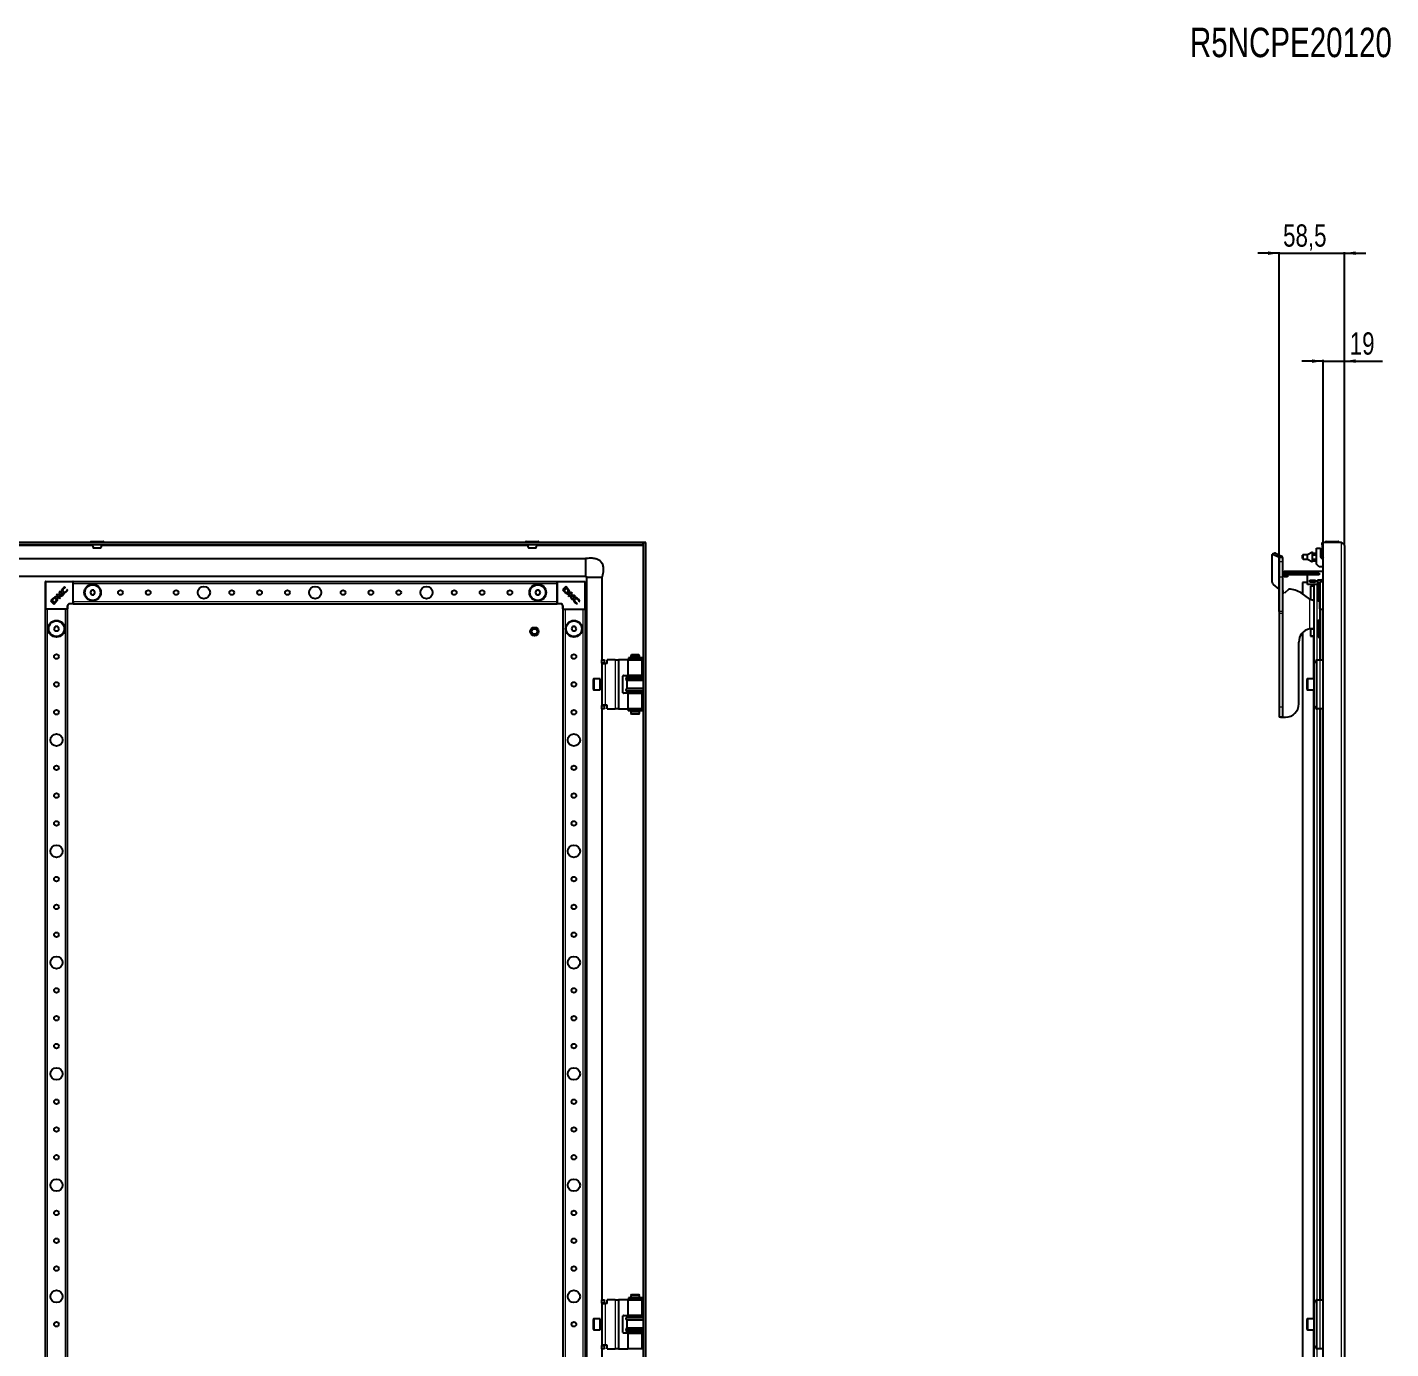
# Model space of a CAD drawing. Header units: millimetres. Extents: x -1264 to 3208, y -1920 to 1219.
# Drawn here: x -281 to 944, y 32 to 1219 of the extents above; entities that cross this region are included whole.
import ezdxf

# ---------------------------------------------------------------- set-up
doc = ezdxf.new("R2010")
doc.units = ezdxf.units.MM
doc.layers.add('FORMAT', color=7, linetype='Continuous')
doc.styles.add('SLDTEXTSTYLE0', font='TXT', dxfattribs={"width": 0.75})
doc.dimstyles.new('SLDDIMSTYLE1', dxfattribs={"dimtxt": 20, "dimasz": 10, "dimexe": 0, "dimexo": 0.0625, "dimgap": 5, "dimtad": 2, "dimdec": 1, "dimrnd": 1e-09, "dimzin": 12, "dimdsep": 46, "dimtxsty": 'SLDTEXTSTYLE0', "dimsah": 1, "dimcen": 0.09, "dimadec": 0, "dimazin": 3, "dimtfac": 1, "dimtmove": 0, "dimatfit": 0, "dimfxl": 0, "dimfrac": 2, "dimtolj": 1, "dimtzin": 12, "dimarcsym": 0})

# ---------------------------------------------------------------- blocks, each defined once
blk = doc.blocks.new('_D_4')
at = {"layer": 'FORMAT'}
for p, q in [((843.9, 694.3), (843.9, 1017.3)), ((902.4, 753.7), (902.4, 1017.3)), ((843.9, 1016.3), (824.7, 1016.3)), ((843.9, 1016.3), (902.4, 1016.3)), ((902.4, 1016.3), (921.6, 1016.3))]:
    blk.add_line(p, q, dxfattribs=at)
for points in [[(843.9, 1016.3), (833.9, 1017.8), (833.9, 1014.7)], [(902.4, 1016.3), (912.4, 1014.7), (912.4, 1017.8)]]:
    blk.add_solid(points, dxfattribs=at)
at = {"layer": 'FORMAT', "insert": (847.3, 1042.1), "char_height": 20, "attachment_point": 1, "style": 'SLDTEXTSTYLE0'}
blk.add_mtext('58,5', dxfattribs=at)
blk = doc.blocks.new('_D_5')
at = {"layer": 'FORMAT'}
for p, q in [((883.4, 919.3), (864.2, 919.3)), ((883.4, 756.3), (883.4, 920.3)), ((883.4, 919.3), (902.4, 919.3)), ((902.4, 753.7), (902.4, 920.3)), ((902.4, 919.3), (936.7, 919.3))]:
    blk.add_line(p, q, dxfattribs=at)
for points in [[(883.4, 919.3), (873.4, 920.8), (873.4, 917.7)], [(902.4, 919.3), (912.4, 917.7), (912.4, 920.8)]]:
    blk.add_solid(points, dxfattribs=at)
at = {"layer": 'FORMAT', "insert": (907.2, 945.1), "char_height": 20, "attachment_point": 1, "style": 'SLDTEXTSTYLE0'}
blk.add_mtext('19', dxfattribs=at)

msp = doc.modelspace()

# ---------------------------------------------------------------- linework, layer by layer
at = {"color": 7, "linetype": 'Continuous', "lineweight": 25}
for p, q in [((272.26, 756.28), (-318.14, 756.28)), ((272.26, 754.28), (-318.14, 754.28)), ((-224.19, 757.03), (-224.19, 756.28)), ((-223.94, 757.28), (-212.94, 757.28)), ((-212.69, 756.28), (-212.69, 757.03)), ((166.81, 757.03), (166.81, 756.28)), ((167.06, 757.28), (175.57, 757.28)), ((175.57, 757.28), (178.06, 757.28)), ((178.31, 756.28), (178.31, 757.03)), ((272.16, 754.28), (271.96, 753.68)), ((272.26, 754.28), (272.26, 756.28)), ((274.56, 756.28), (272.56, 756.28)), ((272.56, -1198.72), (272.56, 756.28)), ((274.56, -1198.72), (274.56, 756.28)), ((869.3, 745.33), (873.8, 747.82)), ((873.8, 745.26), (873.8, 747.82)), ((877.3, 736.78), (877.3, 751.28)), ((877.3, 751.28), (880.8, 751.28)), ((880.8, 751.28), (880.8, 743.56)), ((882.4, 754.28), (882.4, 756.28)), ((883.4, 756.28), (882.4, 756.28)), ((883.4, 754.28), (882.4, 754.28)), ((882.4, 754.28), (882.4, 743.64)), ((883.4, -1198.72), (883.4, 756.28)), ((899.8, 756.28), (883.4, 756.28)), ((885.65, 757.03), (885.65, 756.28)), ((885.9, 757.28), (886.8, 757.28)), ((886.8, 757.28), (896.9, 757.28)), ((897.15, 756.28), (897.15, 757.03)), ((902.4, 753.68), (902.4, -1196.12)), ((-312.44, 741.78), (220.56, 741.78)), ((837.53, 720.72), (837.53, 745.2)), ((839.92, 746.8), (837.79, 745.74)), ((838.24, 745.71), (843.74, 742.96)), ((840.36, 746.77), (845.86, 744.03)), ((843.92, 742.75), (843.92, 738.74)), ((843.92, 738.74), (843.92, 725.23)), ((846.92, 742.75), (846.92, 738.74)), ((846.92, 738.74), (846.92, 725.23)), ((864.8, 741.82), (864.8, 744.83)), ((865.3, 745.33), (869.3, 745.33)), ((865.3, 741.32), (869.3, 741.32)), ((869.3, 741.32), (869.3, 745.33)), ((869.3, 741.32), (873.8, 738.82)), ((873.8, 746.82), (877.3, 746.82)), ((873.8, 745.32), (877.3, 745.32)), ((873.8, 741.38), (873.8, 745.26)), ((873.8, 738.82), (873.8, 741.38)), ((873.8, 741.32), (877.3, 741.32)), ((873.8, 739.82), (877.3, 739.82)), ((879.8, 734.28), (877.3, 736.78)), ((881.89, 742.11), (883.4, 741.68)), ((882.4, 743.64), (883.4, 742.31)), ((220.56, 725.78), (-309.69, 725.78)), ((221.56, -1167.22), (221.56, 724.78)), ((235.56, 650.78), (235.56, 724.78)), ((843.92, 725.23), (843.92, 694.34)), ((846.92, 725.23), (846.92, 694.34)), ((848.3, 728.78), (848.3, 730.48)), ((848.3, 730.48), (883.4, 730.48)), ((848.3, 727.28), (848.3, 728.78)), ((848.3, 728.78), (850.3, 728.78)), ((848.3, 725.48), (848.3, 727.28)), ((850.3, 727.28), (848.3, 727.28)), ((851.3, 725.48), (848.3, 725.48)), ((850.3, 728.78), (850.3, 727.28)), ((877.8, 728.78), (850.3, 728.78)), ((877.8, 727.28), (850.3, 727.28)), ((851.3, 727.28), (851.3, 725.48)), ((869.3, 718.48), (869.3, 727.28)), ((877.8, 727.28), (877.8, 728.78)), ((877.8, 728.78), (879.8, 728.78)), ((879.8, 727.28), (877.8, 727.28)), ((883.4, 734.28), (879.8, 734.28)), ((879.8, 728.78), (879.8, 727.28)), ((883.4, 723.13), (881.15, 722.48)), ((-264.94, 696.58), (-264.94, 720.98)), ((-264.64, 721.28), (-240.24, 721.28)), ((-252.36, 711.82), (-252.85, 708.55)), ((-251.57, 712.61), (-252.36, 711.82)), ((-252.04, 709.52), (-251.57, 712.61)), ((-247, 715.74), (-247.34, 716.43)), ((-247.14, 715.6), (-247, 715.74)), ((-245.19, 714.17), (-245.3, 714.06)), ((-244.94, 713.66), (-245.19, 714.17)), ((-239.94, 721.28), (195.06, 721.28)), ((-239.94, 720.98), (-239.94, 721.28)), ((-239.94, 720.98), (-239.94, 720.34)), ((-239.94, 719.28), (-239.94, 720.34)), ((-239.94, 703.28), (-239.94, 719.28)), ((-223.59, 713.28), (-224.75, 711.28)), ((-224.75, 711.28), (-223.59, 709.28)), ((-221.28, 713.28), (-223.59, 713.28)), ((-220.13, 711.28), (-221.28, 713.28)), ((-221.28, 709.28), (-220.13, 711.28)), ((176.41, 713.28), (175.25, 711.28)), ((175.25, 711.28), (176.41, 709.28)), ((178.72, 713.28), (176.41, 713.28)), ((179.87, 711.28), (178.72, 713.28)), ((178.72, 709.28), (179.87, 711.28)), ((195.06, 720.98), (195.06, 721.28)), ((195.06, 720.34), (195.06, 720.98)), ((195.06, 719.28), (195.06, 720.34)), ((195.06, 703.28), (195.06, 719.28)), ((195.36, 721.28), (219.76, 721.28)), ((202.67, 716.64), (199.71, 713.68)), ((199.71, 713.68), (201.6, 711.79)), ((203.37, 715.11), (201.19, 712.93)), ((201.19, 712.93), (201.87, 712.27)), ((201.6, 711.79), (201.62, 711.77)), ((204.66, 714.64), (202.67, 716.64)), ((204.11, 714.39), (203.37, 715.11)), ((207.67, 711.63), (204.71, 708.67)), ((208.72, 710.59), (207.67, 711.63)), ((220.06, 720.98), (220.06, 696.58)), ((843.74, 714.44), (838.62, 718.49)), ((848.51, 710.64), (847.22, 712.04)), ((852.45, 714.28), (848.51, 710.64)), ((871.3, 705.48), (863.55, 710.92)), ((864.9, 720.28), (864.9, 709.97)), ((869.3, 720.28), (864.9, 720.28)), ((878.3, 718.48), (869.3, 718.48)), ((871.3, 720.48), (871.3, 722.48)), ((871.3, 722.48), (876.3, 722.48)), ((876.3, 720.48), (871.3, 720.48)), ((874.9, 717.13), (871.9, 717.13)), ((871.9, 717.13), (871.9, 716.6)), ((871.9, 716.6), (871.9, 705.31)), ((874.9, 718.48), (874.9, -1133.48)), ((876.3, 722.48), (876.3, 720.48)), ((881.15, 722.48), (878.3, 722.48)), ((878.3, 722.48), (878.3, 718.48)), ((878.9, 718.78), (878.4, 718.28)), ((878.4, 704.28), (878.4, 718.28)), ((880.4, 718.78), (878.9, 718.78)), ((878.9, 718.78), (878.9, 703.78)), ((880.2, 716.64), (880.4, 716.64)), ((880.2, 714.64), (880.2, 716.64)), ((880.2, 714.64), (880.4, 714.64)), ((880.2, 712.68), (880.2, 714.64)), ((880.2, 712.68), (880.4, 712.68)), ((880.2, 711.63), (880.4, 711.63)), ((880.2, 710.59), (880.2, 711.63)), ((880.4, 696.58), (880.4, 720.98)), ((880.7, 721.28), (883.4, 721.28)), ((-258.3, 705.88), (-260.29, 703.89)), ((-260.29, 703.89), (-257.33, 700.93)), ((-258.05, 705.33), (-258.77, 704.59)), ((-258.77, 704.59), (-256.59, 702.41)), ((-257.33, 700.93), (-255.44, 702.82)), ((-256.59, 702.41), (-255.93, 703.09)), ((-255.44, 702.82), (-255.42, 702.84)), ((-254.24, 709.94), (-255.29, 708.89)), ((-255.29, 708.89), (-252.33, 705.93)), ((-252.85, 708.55), (-254.24, 709.94)), ((-252.51, 708.23), (-249.85, 708.41)), ((-251.27, 706.99), (-252.51, 708.23)), ((-252.33, 705.93), (-251.27, 706.99)), ((-248.57, 709.7), (-252.04, 709.52)), ((-249.85, 708.41), (-248.57, 709.7)), ((-244.94, 699.28), (-244.94, 696.58)), ((-240.24, 701.28), (-242.94, 701.28)), ((-239.94, 702.23), (-239.94, 703.28)), ((-239.94, 702.23), (-239.94, 701.58)), ((-239.94, 701.28), (-239.94, 701.58)), ((-239.94, 701.28), (195.06, 701.28)), ((-223.59, 709.28), (-221.28, 709.28)), ((176.41, 709.28), (178.72, 709.28)), ((195.06, 702.23), (195.06, 703.28)), ((195.06, 701.58), (195.06, 702.23)), ((195.06, 701.28), (195.06, 701.58)), ((198.06, 701.28), (195.36, 701.28)), ((200.06, 696.58), (200.06, 699.28)), ((204.71, 708.67), (205.77, 707.61)), ((205.77, 707.61), (207.01, 708.86)), ((207.01, 708.86), (207.19, 706.2)), ((207.19, 706.2), (208.47, 704.91)), ((207.33, 709.2), (208.72, 710.59)), ((210.59, 708.71), (207.33, 709.2)), ((208.29, 708.38), (211.39, 707.91)), ((208.47, 704.91), (208.29, 708.38)), ((211.39, 707.91), (210.59, 708.71)), ((212.43, 701.29), (212.94, 701.53)), ((212.94, 701.53), (212.84, 701.64)), ((214.38, 703.48), (214.52, 703.35)), ((214.52, 703.35), (215.2, 703.68)), ((874.6, 704.28), (874.9, 704.28)), ((878.4, 704.28), (878.9, 703.78)), ((878.9, 703.78), (880.2, 703.78)), ((880.18, 710.22), (880.2, 710.22)), ((880.4, 707), (880.18, 707)), ((880.2, 710.59), (880.4, 710.59)), ((880.2, 709.2), (880.2, 710.59)), ((880.2, 709.2), (880.4, 709.2)), ((880.2, 708.71), (880.2, 709.2)), ((880.2, 708.71), (880.4, 708.71)), ((880.2, 707.91), (880.2, 708.71)), ((880.2, 707.91), (880.4, 707.91)), ((880.2, 707.13), (880.2, 707.91)), ((880.2, 703.68), (880.4, 703.68)), ((880.2, 703.35), (880.2, 703.68)), ((880.2, 703.35), (880.4, 703.35)), ((880.2, 702.67), (880.2, 703.35)), ((880.2, 702.67), (880.4, 702.67)), ((880.2, 701.64), (880.4, 701.64)), ((880.2, 701.53), (880.2, 701.64)), ((880.2, 701.53), (880.4, 701.53)), ((880.2, 701.29), (880.2, 701.53)), ((880.2, 700.93), (880.2, 701.29)), ((880.2, 701.29), (880.4, 701.29)), ((880.2, 700.93), (880.4, 700.93)), ((-264.94, -1138.72), (-264.94, 696.28)), ((-264.64, 696.28), (-264.94, 696.28)), ((-263.99, 696.28), (-264.64, 696.28)), ((-262.94, 696.28), (-263.99, 696.28)), ((-246.94, 696.28), (-262.94, 696.28)), ((-245.89, 696.28), (-246.94, 696.28)), ((-245.24, 696.28), (-245.89, 696.28)), ((-244.94, 696.28), (-245.24, 696.28)), ((-244.94, -1138.72), (-244.94, 696.28)), ((200.06, 696.28), (200.06, -1138.72)), ((200.06, 696.28), (200.36, 696.28)), ((201.01, 696.28), (200.36, 696.28)), ((201.01, 696.28), (202.06, 696.28)), ((202.06, 696.28), (218.06, 696.28)), ((218.06, 696.28), (219.11, 696.28)), ((219.76, 696.28), (219.11, 696.28)), ((219.76, 696.28), (220.06, 696.28)), ((220.06, 696.28), (220.06, -1138.72)), ((843.92, 694.34), (843.92, 692.34)), ((843.92, 692.34), (843.92, 608.28)), ((846.92, 694.34), (846.92, 692.34)), ((846.92, 692.34), (846.92, 608.28)), ((878.9, 686.28), (878.4, 685.78)), ((880.4, 686.28), (878.9, 686.28)), ((878.9, 686.28), (878.9, 671.28)), ((880.4, 696.28), (880.4, 650.78)), ((880.4, 696.28), (880.7, 696.28)), ((881.35, 696.28), (880.7, 696.28)), ((881.35, 696.28), (882.4, 696.28)), ((882.4, 696.28), (883.4, 696.28)), ((-256.09, 680.78), (-257.25, 678.78)), ((-257.25, 678.78), (-256.09, 676.78)), ((-253.78, 680.78), (-256.09, 680.78)), ((-256.09, 676.78), (-253.78, 676.78)), ((-252.63, 678.78), (-253.78, 680.78)), ((-253.78, 676.78), (-252.63, 678.78)), ((208.91, 680.78), (207.75, 678.78)), ((207.75, 678.78), (208.91, 676.78)), ((211.22, 680.78), (208.91, 680.78)), ((208.91, 676.78), (211.22, 676.78)), ((212.37, 678.78), (211.22, 680.78)), ((211.22, 676.78), (212.37, 678.78)), ((864.9, 675.4), (864.9, -1117.83)), ((874.9, 678.53), (871.9, 678.53)), ((871.9, 678.53), (871.9, 672.38)), ((878.4, 671.78), (878.4, 685.78)), ((861.51, 611.28), (861.51, 666.78)), ((871.9, 672.38), (871.9, 672.24)), ((871.9, 672.24), (874.9, 672.24)), ((878.4, 671.78), (878.9, 671.28)), ((878.9, 671.28), (880.4, 671.28)), ((235.01, 650.28), (235.01, 650.78)), ((235.01, 650.78), (237.51, 650.78)), ((235.01, 648.28), (235.01, 650.28)), ((237.51, 650.78), (237.51, 650.28)), ((237.51, 648.28), (237.51, 650.28)), ((247.01, 650.78), (240.01, 650.78)), ((240.01, 647.48), (240.01, 650.78)), ((247.01, 650.78), (250.01, 650.78)), ((250.01, 650.78), (250.01, 606.78)), ((250.51, 650.78), (250.01, 650.78)), ((258.61, 650.78), (250.51, 650.78)), ((258.61, 650.78), (258.61, 636.78)), ((258.61, 650.78), (271.51, 650.78)), ((259.12, 652.48), (259.12, 651.58)), ((259.14, 652.48), (259.12, 652.48)), ((259.14, 651.58), (259.12, 651.58)), ((259.14, 652.48), (259.14, 651.58)), ((259.22, 652.48), (259.14, 652.48)), ((259.22, 651.58), (259.14, 651.58)), ((272.21, 652.48), (259.22, 652.48)), ((272.21, 651.58), (259.22, 651.58)), ((261.64, 655.53), (261.06, 654.53)), ((261.06, 654.53), (261.06, 652.53)), ((269.06, 654.53), (261.06, 654.53)), ((261.06, 652.53), (269.06, 652.53)), ((261.06, 651.53), (261.06, 650.78)), ((261.06, 651.53), (269.06, 651.53)), ((261.56, 652.53), (261.56, 652.48)), ((261.56, 651.58), (261.56, 651.53)), ((261.64, 655.53), (268.48, 655.53)), ((269.06, 654.53), (268.48, 655.53)), ((268.56, 652.48), (268.56, 652.53)), ((268.56, 651.53), (268.56, 651.58)), ((269.06, 652.53), (269.06, 654.53)), ((269.06, 650.78), (269.06, 651.53)), ((271.51, 636.78), (271.51, 650.78)), ((272.21, 651.58), (272.21, 652.48)), ((876.85, 648.28), (876.85, 650.28)), ((877.35, 650.78), (877.35, 606.78)), ((877.35, 650.78), (880.35, 650.78)), ((880.35, 650.78), (883.4, 650.78)), ((235.01, 647.78), (235.01, 648.28)), ((237.51, 647.78), (235.01, 647.78)), ((235.01, 647.78), (235.01, 647.48)), ((235.01, 647.48), (238.01, 647.48)), ((235.01, 647.48), (235.01, 610.08)), ((237.51, 648.28), (237.51, 647.78)), ((237.51, 647.48), (237.51, 647.78)), ((240.01, 647.48), (238.01, 647.48)), ((227.51, 628.78), (227.51, 633.18)), ((227.51, 624.38), (227.51, 628.78)), ((233.51, 633.78), (228.11, 633.78)), ((233.51, 628.78), (233.51, 633.78)), ((233.51, 623.78), (233.51, 628.78)), ((235.01, 631.78), (233.76, 631.78)), ((233.76, 625.78), (235.01, 625.78)), ((254.01, 621.28), (254.01, 636.28)), ((254.51, 636.78), (258.61, 636.78)), ((257.56, 635.18), (256.86, 634.5)), ((256.86, 633.07), (257.56, 632.38)), ((257.56, 625.18), (256.86, 624.5)), ((257.56, 635.78), (257.56, 635.18)), ((257.56, 635.78), (272.56, 635.78)), ((272.56, 635.18), (257.56, 635.18)), ((257.56, 632.38), (257.56, 625.18)), ((272.56, 632.38), (257.56, 632.38)), ((272.56, 625.18), (257.56, 625.18)), ((271.51, 636.78), (258.61, 636.78)), ((261.06, 636.78), (261.06, 635.78)), ((269.06, 635.78), (269.06, 636.78)), ((868.9, 627.74), (868.9, 633.18)), ((868.9, 624.38), (868.9, 627.74)), ((874.9, 633.78), (869.5, 633.78)), ((228.11, 623.78), (233.51, 623.78)), ((258.61, 620.78), (254.51, 620.78)), ((256.86, 623.07), (257.56, 622.38)), ((257.56, 622.38), (257.56, 621.78)), ((272.56, 622.38), (257.56, 622.38)), ((257.56, 621.78), (272.56, 621.78)), ((258.61, 620.78), (258.61, 606.78)), ((258.61, 620.78), (271.51, 620.78)), ((261.06, 621.78), (261.06, 620.78)), ((269.06, 620.78), (269.06, 621.78)), ((271.51, 606.78), (271.51, 620.78)), ((869.5, 623.78), (874.9, 623.78)), ((238.01, 610.08), (235.01, 610.08)), ((235.01, 610.08), (235.01, 609.78)), ((235.01, 609.78), (237.51, 609.78)), ((235.01, 609.28), (235.01, 609.78)), ((235.01, 607.28), (235.01, 609.28)), ((235.01, 606.78), (235.01, 607.28)), ((237.51, 606.78), (235.01, 606.78)), ((235.56, 75.78), (235.56, 606.78)), ((237.51, 609.78), (237.51, 610.08)), ((237.51, 609.78), (237.51, 609.28)), ((237.51, 607.28), (237.51, 609.28)), ((237.51, 607.28), (237.51, 606.78)), ((240.01, 610.08), (238.01, 610.08)), ((240.01, 606.78), (240.01, 610.08)), ((240.01, 606.78), (247.01, 606.78)), ((250.01, 606.78), (247.01, 606.78)), ((250.01, 606.78), (250.51, 606.78)), ((250.51, 606.78), (258.61, 606.78)), ((271.51, 606.78), (258.61, 606.78)), ((258.69, 605.98), (258.69, 605.08)), ((258.74, 605.98), (258.69, 605.98)), ((258.74, 605.08), (258.69, 605.08)), ((272.21, 605.98), (258.74, 605.98)), ((272.21, 605.08), (258.74, 605.08)), ((261.06, 606.78), (261.06, 606.03)), ((261.06, 606.03), (269.06, 606.03)), ((261.06, 605.03), (261.06, 603.03)), ((261.06, 605.03), (269.06, 605.03)), ((261.06, 603.03), (261.64, 602.03)), ((261.06, 603.03), (265.59, 603.03)), ((261.56, 606.03), (261.56, 605.98)), ((261.56, 605.08), (261.56, 605.03)), ((265.52, 602.03), (261.64, 602.03)), ((268.48, 602.03), (265.52, 602.03)), ((265.59, 603.03), (269.06, 603.03)), ((268.48, 602.03), (269.06, 603.03)), ((268.56, 605.98), (268.56, 606.03)), ((268.56, 605.03), (268.56, 605.08)), ((269.06, 606.03), (269.06, 606.78)), ((269.06, 603.03), (269.06, 605.03)), ((272.21, 605.08), (272.21, 605.98)), ((843.92, 608.28), (843.92, 599.31)), ((846.92, 608.28), (846.92, 599.31)), ((876.85, 607.28), (876.85, 609.28)), ((880.35, 606.78), (877.35, 606.78)), ((883.4, 606.78), (880.35, 606.78)), ((880.4, 606.78), (880.4, 75.78)), ((846.92, 599.31), (843.92, 599.31)), ((844.88, 599.28), (847, 599.28)), ((847.22, 599.28), (847, 599.28)), ((847.22, 599.28), (849.51, 599.28)), ((235.01, 75.28), (235.01, 75.78)), ((235.01, 75.78), (237.51, 75.78)), ((235.01, 73.28), (235.01, 75.28)), ((237.51, 75.78), (237.51, 75.28)), ((237.51, 73.28), (237.51, 75.28)), ((247.01, 75.78), (240.01, 75.78)), ((240.01, 72.48), (240.01, 75.78)), ((247.01, 75.78), (250.01, 75.78)), ((250.01, 75.78), (250.01, 31.78)), ((250.51, 75.78), (250.01, 75.78)), ((258.61, 75.78), (250.51, 75.78)), ((258.61, 75.78), (258.61, 61.78)), ((258.61, 75.78), (271.51, 75.78)), ((259.12, 77.48), (259.12, 76.58)), ((259.14, 77.48), (259.12, 77.48)), ((259.14, 76.58), (259.12, 76.58)), ((259.14, 77.48), (259.14, 76.58)), ((259.22, 77.48), (259.14, 77.48)), ((259.22, 76.58), (259.14, 76.58)), ((272.21, 77.48), (259.22, 77.48)), ((272.21, 76.58), (259.22, 76.58)), ((261.64, 80.53), (261.06, 79.53)), ((261.06, 79.53), (261.06, 77.53)), ((269.06, 79.53), (261.06, 79.53)), ((261.06, 77.53), (269.06, 77.53)), ((261.06, 76.53), (261.06, 75.78)), ((261.06, 76.53), (269.06, 76.53)), ((261.56, 77.53), (261.56, 77.48)), ((261.56, 76.58), (261.56, 76.53)), ((261.64, 80.53), (268.48, 80.53)), ((269.06, 79.53), (268.48, 80.53)), ((268.56, 77.48), (268.56, 77.53)), ((268.56, 76.53), (268.56, 76.58)), ((269.06, 77.53), (269.06, 79.53)), ((269.06, 75.78), (269.06, 76.53)), ((271.51, 61.78), (271.51, 75.78)), ((272.21, 76.58), (272.21, 77.48)), ((876.85, 73.28), (876.85, 75.28)), ((877.35, 75.78), (877.35, 31.78)), ((877.35, 75.78), (880.35, 75.78)), ((880.35, 75.78), (883.4, 75.78)), ((235.01, 72.78), (235.01, 73.28)), ((237.51, 72.78), (235.01, 72.78)), ((235.01, 72.78), (235.01, 72.48)), ((235.01, 72.48), (238.01, 72.48)), ((235.01, 72.48), (235.01, 35.08)), ((237.51, 73.28), (237.51, 72.78)), ((237.51, 72.48), (237.51, 72.78)), ((240.01, 72.48), (238.01, 72.48)), ((254.01, 46.28), (254.01, 61.28)), ((254.51, 61.78), (258.61, 61.78)), ((271.51, 61.78), (258.61, 61.78)), ((261.06, 61.78), (261.06, 60.78)), ((269.06, 60.78), (269.06, 61.78)), ((227.51, 53.78), (227.51, 58.18)), ((227.51, 49.38), (227.51, 53.78)), ((233.51, 58.78), (228.11, 58.78)), ((233.51, 53.78), (233.51, 58.78)), ((233.51, 48.78), (233.51, 53.78)), ((235.01, 56.78), (233.76, 56.78)), ((233.76, 50.78), (235.01, 50.78)), ((257.56, 60.18), (256.86, 59.5)), ((256.86, 58.07), (257.56, 57.38)), ((257.56, 50.18), (256.86, 49.5)), ((257.56, 60.78), (257.56, 60.18)), ((257.56, 60.78), (272.56, 60.78)), ((272.56, 60.18), (257.56, 60.18)), ((257.56, 57.38), (257.56, 50.18)), ((272.56, 57.38), (257.56, 57.38)), ((272.56, 50.18), (257.56, 50.18)), ((868.9, 52.74), (868.9, 58.18)), ((868.9, 49.38), (868.9, 52.74)), ((874.9, 58.78), (869.5, 58.78)), ((228.11, 48.78), (233.51, 48.78)), ((258.61, 45.78), (254.51, 45.78)), ((256.86, 48.07), (257.56, 47.38)), ((257.56, 47.38), (257.56, 46.78)), ((272.56, 47.38), (257.56, 47.38)), ((257.56, 46.78), (272.56, 46.78)), ((258.61, 45.78), (258.61, 31.78)), ((258.61, 45.78), (271.51, 45.78)), ((261.06, 46.78), (261.06, 45.78)), ((269.06, 45.78), (269.06, 46.78)), ((271.51, 31.78), (271.51, 45.78)), ((869.5, 48.78), (874.9, 48.78)), ((238.01, 35.08), (235.01, 35.08)), ((235.01, 35.08), (235.01, 34.78)), ((235.01, 34.28), (235.01, 34.78)), ((235.01, 34.78), (237.51, 34.78)), ((235.01, 32.28), (235.01, 34.28)), ((235.01, 31.78), (235.01, 32.28)), ((237.51, 31.78), (235.01, 31.78)), ((235.56, -474.22), (235.56, 31.78)), ((237.51, 34.78), (237.51, 35.08)), ((237.51, 34.78), (237.51, 34.28)), ((237.51, 32.28), (237.51, 34.28)), ((237.51, 32.28), (237.51, 31.78)), ((240.01, 35.08), (238.01, 35.08)), ((240.01, 31.78), (240.01, 35.08)), ((240.01, 31.78), (247.01, 31.78)), ((250.01, 31.78), (247.01, 31.78)), ((250.01, 31.78), (250.51, 31.78)), ((250.51, 31.78), (258.61, 31.78)), ((271.51, 31.78), (258.61, 31.78)), ((261.06, 31.78), (261.06, 31.03)), ((269.06, 31.03), (269.06, 31.78)), ((876.85, 32.28), (876.85, 34.28)), ((880.35, 31.78), (877.35, 31.78)), ((883.4, 31.78), (880.35, 31.78))]:
    msp.add_line(p, q, dxfattribs=at)
at = {"color": 8, "linetype": 'Continuous', "lineweight": 18}
for p, q in [((-317.84, 753.68), (-222.41, 753.68)), ((-212.69, 757.03), (-224.19, 757.03)), ((-214.47, 753.68), (168.59, 753.68)), ((175.71, 757.03), (166.81, 757.03)), ((178.31, 757.03), (175.71, 757.03)), ((176.53, 753.68), (271.96, 753.68)), ((271.96, 753.68), (271.96, 652.48)), ((886.59, 757.03), (885.65, 757.03)), ((897.15, 757.03), (886.59, 757.03)), ((899.8, -1198.72), (899.8, 756.28)), ((840.36, 746.77), (838.24, 745.71)), ((843.74, 742.96), (845.86, 744.03)), ((843.74, 714.44), (843.74, 742.96)), ((843.92, 742.75), (846.92, 742.75)), ((846.92, 738.74), (843.92, 738.74)), ((865.3, 745.33), (865.3, 741.32)), ((846.92, 725.23), (843.92, 725.23)), ((-264.64, 720.98), (-264.94, 720.98)), ((-264.64, 720.98), (-264.64, 721.28)), ((-264.64, 720.98), (-264.64, 696.58)), ((-240.24, 720.98), (-264.64, 720.98)), ((-240.24, 721.28), (-240.24, 720.98)), ((-240.24, 701.58), (-240.24, 720.98)), ((-239.94, 720.98), (-240.24, 720.98)), ((-239.94, 719.28), (195.06, 719.28)), ((195.36, 720.98), (195.06, 720.98)), ((195.36, 720.98), (195.36, 721.28)), ((195.36, 720.98), (195.36, 701.58)), ((219.76, 720.98), (195.36, 720.98)), ((219.76, 720.98), (219.76, 721.28)), ((219.76, 696.58), (219.76, 720.98)), ((219.76, 720.98), (220.06, 720.98)), ((847.22, 599.28), (847.22, 712.04)), ((874.9, 716.6), (871.9, 716.6)), ((874.3, 718.48), (874.3, 717.13)), ((877.5, 718.48), (877.5, 650.78)), ((880.4, 720.98), (880.7, 720.98)), ((880.7, 721.28), (880.7, 720.98)), ((880.7, 720.98), (880.7, 696.58)), ((883.4, 720.98), (880.7, 720.98)), ((-245.24, 696.58), (-245.24, 699.28)), ((-244.94, 699.28), (-245.24, 699.28)), ((-242.94, 701.58), (-240.24, 701.58)), ((-242.94, 701.28), (-242.94, 701.58)), ((-239.94, 701.58), (-240.24, 701.58)), ((-240.24, 701.58), (-240.24, 701.28)), ((-239.94, 703.28), (195.06, 703.28)), ((195.36, 701.58), (195.06, 701.58)), ((195.36, 701.58), (198.06, 701.58)), ((195.36, 701.28), (195.36, 701.58)), ((198.06, 701.28), (198.06, 701.58)), ((200.06, 699.28), (200.36, 699.28)), ((200.36, 699.28), (200.36, 696.58)), ((871.3, 678.64), (871.3, 705.48)), ((880.2, 705.41), (880.4, 705.41)), ((-264.64, 696.58), (-264.94, 696.58)), ((-264.64, 696.58), (-245.24, 696.58)), ((-264.64, 696.58), (-264.64, 696.28)), ((-262.94, -1138.72), (-262.94, 696.28)), ((-246.94, -1138.72), (-246.94, 696.28)), ((-245.24, 696.58), (-245.24, 696.28)), ((-244.94, 696.58), (-245.24, 696.58)), ((200.36, 696.58), (200.06, 696.58)), ((200.36, 696.58), (219.76, 696.58)), ((200.36, 696.28), (200.36, 696.58)), ((202.06, 696.28), (202.06, -1138.72)), ((218.06, 696.28), (218.06, -1138.72)), ((219.76, 696.28), (219.76, 696.58)), ((220.06, 696.58), (219.76, 696.58)), ((846.92, 694.34), (843.92, 694.34)), ((846.92, 692.34), (843.92, 692.34)), ((880.7, 696.58), (880.4, 696.58)), ((880.7, 696.58), (883.4, 696.58)), ((880.7, 696.58), (880.7, 696.28)), ((882.4, 696.28), (882.4, 650.78)), ((874.9, 672.38), (871.9, 672.38)), ((874.3, 672.24), (874.3, 633.78)), ((237.51, 650.28), (235.01, 650.28)), ((247.01, 650.78), (247.01, 606.78)), ((250.51, 606.78), (250.51, 650.78)), ((259.22, 651.58), (259.22, 652.48)), ((271.96, 651.58), (271.96, 635.78)), ((880.35, 650.78), (880.35, 606.78)), ((235.01, 648.28), (237.51, 648.28)), ((238.01, 647.48), (238.01, 610.08)), ((228.11, 633.78), (228.11, 628.78)), ((228.11, 628.78), (228.11, 623.78)), ((233.76, 631.78), (233.76, 625.78)), ((272.56, 634.5), (256.86, 634.5)), ((272.56, 633.07), (256.86, 633.07)), ((869.5, 633.78), (869.5, 627.6)), ((869.5, 627.6), (869.5, 623.78)), ((272.56, 624.5), (256.86, 624.5)), ((272.56, 623.07), (256.86, 623.07)), ((271.96, 621.78), (271.96, 605.98)), ((874.3, 623.78), (874.3, 58.78)), ((237.51, 609.28), (235.01, 609.28)), ((235.01, 607.28), (237.51, 607.28)), ((258.74, 605.08), (258.74, 605.98)), ((271.96, 605.08), (271.96, 77.48)), ((846.92, 608.28), (843.92, 608.28)), ((877.5, 606.78), (877.5, 75.78)), ((882.4, 606.78), (882.4, 75.78)), ((237.51, 75.28), (235.01, 75.28)), ((247.01, 75.78), (247.01, 31.78)), ((250.51, 31.78), (250.51, 75.78)), ((259.22, 76.58), (259.22, 77.48)), ((271.96, 76.58), (271.96, 60.78)), ((880.35, 75.78), (880.35, 31.78)), ((235.01, 73.28), (237.51, 73.28)), ((238.01, 72.48), (238.01, 35.08)), ((228.11, 58.78), (228.11, 53.78)), ((228.11, 53.78), (228.11, 48.78)), ((233.76, 56.78), (233.76, 50.78)), ((272.56, 59.5), (256.86, 59.5)), ((272.56, 58.07), (256.86, 58.07)), ((272.56, 49.5), (256.86, 49.5)), ((869.5, 58.78), (869.5, 52.6)), ((869.5, 52.6), (869.5, 48.78)), ((272.56, 48.07), (256.86, 48.07)), ((271.96, 46.78), (271.96, 30.98)), ((874.3, 48.78), (874.3, -491.22)), ((237.51, 34.28), (235.01, 34.28)), ((235.01, 32.28), (237.51, 32.28)), ((877.5, 31.78), (877.5, -474.22))]:
    msp.add_line(p, q, dxfattribs=at)
at = {"color": 7, "linetype": 'Continuous', "lineweight": 25, "flags": 128}
msp.add_lwpolyline([(837.53, 745.2), (837.55, 745.36), (837.59, 745.51), (837.65, 745.62), (837.74, 745.71), (837.85, 745.76), (837.97, 745.78), (838.1, 745.77), (838.24, 745.71)], dxfattribs=at)
at = {"color": 7, "linetype": 'Continuous', "lineweight": 25}
for centre, radius in [((-222.44, 711.28), 7.5), ((-222.44, 711.28), 7), ((-197.44, 711.28), 2.1), ((-172.44, 711.28), 2.1), ((-147.44, 711.28), 2.1), ((-122.44, 711.28), 5.5), ((-97.44, 711.28), 2.1), ((-72.44, 711.28), 2.1), ((-47.44, 711.28), 2.1), ((-22.44, 711.28), 5.5), ((2.56, 711.28), 2.1), ((27.56, 711.28), 2.1), ((52.56, 711.28), 2.1), ((77.56, 711.28), 5.5), ((102.56, 711.28), 2.1), ((127.56, 711.28), 2.1), ((152.56, 711.28), 2.1), ((177.56, 711.28), 7.5), ((177.56, 711.28), 7), ((-254.94, 678.78), 7.5), ((210.06, 678.78), 7.5), ((-254.94, 678.78), 7), ((174.56, 676.28), 3.75), ((174.56, 676.28), 3), ((174.56, 676.28), 2.5), ((210.06, 678.78), 7), ((-254.94, 653.78), 2.1), ((210.06, 653.78), 2.1), ((-254.94, 628.78), 2.1), ((210.06, 628.78), 2.1), ((-254.94, 603.78), 2.1), ((210.06, 603.78), 2.1), ((-254.94, 578.78), 5.5), ((210.06, 578.78), 5.5), ((-254.94, 553.78), 2.1), ((210.06, 553.78), 2.1), ((-254.94, 528.78), 2.1), ((210.06, 528.78), 2.1), ((-254.94, 503.78), 2.1), ((210.06, 503.78), 2.1), ((-254.94, 478.78), 5.5), ((210.06, 478.78), 5.5), ((-254.94, 453.78), 2.1), ((210.06, 453.78), 2.1), ((-254.94, 428.78), 2.1), ((210.06, 428.78), 2.1), ((-254.94, 403.78), 2.1), ((210.06, 403.78), 2.1), ((-254.94, 378.78), 5.5), ((210.06, 378.78), 5.5), ((-254.94, 353.78), 2.1), ((210.06, 353.78), 2.1), ((-254.94, 328.78), 2.1), ((210.06, 328.78), 2.1), ((-254.94, 303.78), 2.1), ((210.06, 303.78), 2.1), ((-254.94, 278.78), 5.5), ((210.06, 278.78), 5.5), ((-254.94, 253.78), 2.1), ((210.06, 253.78), 2.1), ((-254.94, 228.78), 2.1), ((210.06, 228.78), 2.1), ((-254.94, 203.78), 2.1), ((210.06, 203.78), 2.1), ((-254.94, 178.78), 5.5), ((210.06, 178.78), 5.5), ((-254.94, 153.78), 2.1), ((210.06, 153.78), 2.1), ((-254.94, 128.78), 2.1), ((210.06, 128.78), 2.1), ((-254.94, 103.78), 2.1), ((210.06, 103.78), 2.1), ((-254.94, 78.78), 5.5), ((210.06, 78.78), 5.5), ((-254.94, 53.78), 2.1), ((210.06, 53.78), 2.1)]:
    msp.add_circle(centre, radius, dxfattribs=at)
for centre, radius, start, end in [((-223.94, 757.03), 0.25, 90, 180), ((-221.55, 751.78), 0.5, 195.31604, 270.02276), ((-215.33, 751.78), 0.5, 269.99815, 345.40011), ((-212.94, 757.03), 0.25, 0, 90), ((167.06, 757.03), 0.25, 90, 180), ((169.45, 751.78), 0.5, 195.24646, 270.04596), ((175.67, 751.78), 0.5, 269.96367, 344.83397), ((178.06, 757.03), 0.25, 0, 90), ((885.9, 757.03), 0.25, 90, 180), ((896.9, 757.03), 0.25, 0, 90), ((840.11, 746.35), 0.489, 59.11421, 113.61803), ((843.65, 742.71), 0.266, 8.41625, 70.8623), ((845.34, 742.52), 1.59, 8.41625, 70.8623), ((865.3, 744.83), 0.5, 90, 180), ((865.3, 741.82), 0.5, 180, 270), ((882.3, 743.56), 1.5, 180, 254), ((-264.64, 720.98), 0.3, 90, 180), ((-247.43, 713.29), 1.97, 128.45405, 215.887), ((-247.87, 713.69), 1.94, 233.30966, 322.34638), ((-240.24, 720.98), 0.3, 0, 90), ((195.36, 720.98), 0.3, 90, 180), ((199.64, 710.21), 6.12, 36.98881, 43.07444), ((201.45, 710.98), 4.87, 20.34448, 48.77765), ((219.76, 720.98), 0.3, 0, 90), ((840.54, 720.81), 3.01, 181.68734, 230.32891), ((852.45, 694.28), 20, 56.30993, 90), ((880.7, 720.98), 0.3, 90, 180), ((-254.64, 702.67), 4.87, 110.34448, 138.77765), ((-253.87, 700.86), 6.12, 126.98881, 133.07444), ((-242.94, 699.28), 2, 90, 180), ((-240.24, 701.58), 0.3, 270, 360), ((195.36, 701.58), 0.3, 180, 270), ((198.06, 699.28), 2, 0, 90), ((212.47, 704.21), 1.94, 143.30966, 232.34638), ((212.06, 703.77), 1.97, 38.45405, 125.887), ((-264.64, 696.58), 0.3, 180, 270), ((-245.24, 696.58), 0.3, 270, 0), ((200.36, 696.58), 0.3, 180, 270), ((219.76, 696.58), 0.3, 270, 0), ((880.7, 696.58), 0.3, 180, 270), ((873.08, 667.2), 11.58, 98.85875, 182.06888), ((877.35, 650.28), 0.5, 90, 180), ((877.35, 648.28), 0.5, 180, 270), ((228.11, 633.18), 0.6, 90, 180), ((233.76, 632.03), 0.25, 180, 270), ((233.76, 625.53), 0.25, 90, 180), ((254.51, 636.28), 0.5, 90, 180), ((257.56, 633.78), 1, 134.427, 225.573), ((869.5, 633.18), 0.6, 90, 180), ((228.11, 624.38), 0.6, 180, 270), ((254.51, 621.28), 0.5, 180, 270), ((257.56, 623.78), 1, 134.427, 225.573), ((869.5, 624.38), 0.6, 180, 270), ((849.51, 611.28), 12, 270, 0), ((877.35, 609.28), 0.5, 90, 180), ((877.35, 607.28), 0.5, 180, 270), ((877.35, 75.28), 0.5, 90, 180), ((254.51, 61.28), 0.5, 90, 180), ((877.35, 73.28), 0.5, 180, 270), ((228.11, 58.18), 0.6, 90, 180), ((228.11, 49.38), 0.6, 180, 270), ((233.76, 57.03), 0.25, 180, 270), ((233.76, 50.53), 0.25, 90, 180), ((257.56, 58.78), 1, 134.427, 225.573), ((257.56, 48.78), 1, 134.427, 225.573), ((869.5, 58.18), 0.6, 90, 180), ((869.5, 49.38), 0.6, 180, 270), ((254.51, 46.28), 0.5, 180, 270), ((877.35, 34.28), 0.5, 90, 180), ((877.35, 32.28), 0.5, 180, 270)]:
    msp.add_arc(centre, radius, start, end, dxfattribs=at)
at = {"color": 8, "linetype": 'Continuous', "lineweight": 18}
for centre, start, end in [((-242.94, 699.28), 90, 180), ((198.06, 699.28), 0, 90)]:
    msp.add_arc(centre, 2.3, start, end, dxfattribs=at)
at = {"color": 7, "linetype": 'Continuous', "lineweight": 25}
for points, knots in [([(-222.46, 754.28), (-222.46, 754.15), (-222.44, 753.24), (-222.22, 752.37), (-222.03, 751.63)], [0, 0, 0, 0, 0.1418504, 1, 1, 1, 1]), ([(-220.14, 751.28), (-220.33, 751.28), (-220.8, 751.28), (-221.35, 751.28), (-221.48, 751.28), (-221.54, 751.28)], [0, 0, 0, 0, 0.2565532, 0.6279811, 1, 1, 1, 1]), ([(-215.33, 751.28), (-215.37, 751.28), (-215.45, 751.28), (-216.01, 751.28), (-216.82, 751.28), (-217.81, 751.28), (-218.87, 751.28), (-219.66, 751.28), (-220.05, 751.28), (-220.14, 751.28)], [0, 0, 0, 0, 0.1585142, 0.3172777, 0.4758628, 0.6342467, 0.7924771, 0.950708, 1, 1, 1, 1]), ([(-214.85, 751.63), (-214.66, 752.37), (-214.44, 753.24), (-214.42, 754.15), (-214.42, 754.28)], [0, 0, 0, 0, 0.8581496, 1, 1, 1, 1]), ([(168.54, 754.28), (168.54, 754.15), (168.56, 753.24), (168.78, 752.37), (168.97, 751.63)], [0, 0, 0, 0, 0.1418495, 1, 1, 1, 1]), ([(175.63, 751.28), (175.64, 751.28), (175.69, 751.28), (175.41, 751.28), (174.89, 751.28), (174.17, 751.28), (173.32, 751.28), (172.25, 751.28), (171.23, 751.28), (170.35, 751.28), (169.74, 751.28), (169.44, 751.28), (169.48, 751.28), (169.49, 751.28)], [0, 0, 0, 0, 0.0338399, 0.141254, 0.2486978, 0.3157737, 0.4233143, 0.530846, 0.6382096, 0.7457063, 0.853372, 0.9609167, 1, 1, 1, 1]), ([(176.15, 751.63), (176.34, 752.37), (176.56, 753.24), (176.58, 754.15), (176.58, 754.28)], [0, 0, 0, 0, 0.8581504, 1, 1, 1, 1]), ([(272.56, 756.28), (272.53, 755.85), (272.5, 755.29), (272.3, 754.73), (272.26, 754.6)], [0, 0, 0, 0, 0.7734591, 1, 1, 1, 1]), ([(235.56, 724.78), (235.97, 726.46), (236.7, 729.5), (236.79, 733.81), (235.82, 737.37), (233.77, 739.82), (231.13, 741.24), (228.11, 741.98), (224.51, 742.19), (221.95, 741.92), (220.56, 741.78)], [0, 0, 0, 0, 0.1760674, 0.3182248, 0.4355964, 0.5434819, 0.6338893, 0.7371517, 0.8581828, 1, 1, 1, 1]), ([(220.56, 741.78), (220.56, 741.75), (220.56, 741.69), (220.56, 741.05), (220.56, 739.58), (220.56, 737.39), (220.56, 735.39), (220.56, 733.78), (220.56, 732.18), (220.56, 730.17), (220.56, 727.99), (220.56, 726.48), (220.56, 726.08), (220.56, 725.95)], [0, 0, 0, 0, 0.0691652, 0.1363002, 0.2672913, 0.3982825, 0.4654174, 0.5345826, 0.6037478, 0.6708828, 0.8018739, 0.9328651, 1, 1, 1, 1]), ([(220.56, 725.95), (220.66, 725.93), (220.8, 725.91), (220.96, 725.84), (221.04, 725.79), (221.1, 725.72), (221.14, 725.65), (221.17, 725.58), (221.23, 725.4), (221.4, 725.32), (221.55, 725.09), (221.58, 724.89), (221.6, 724.78)], [0, 0, 0, 0, 0.146823, 0.2020406, 0.2476428, 0.2869104, 0.3235688, 0.360785, 0.4008303, 0.6285129, 0.7943203, 1, 1, 1, 1]), ([(220.56, 725.78), (220.78, 725.63), (221.19, 725.37), (221.45, 724.96), (221.56, 724.78)], [0, 0, 0, 0, 0.556114, 1, 1, 1, 1]), ([(222.54, 724.78), (222.24, 724.78), (221.79, 724.78), (221.7, 724.78), (221.68, 724.78)], [0, 0, 0, 0, 0.6491387, 1, 1, 1, 1]), ([(-249.07, 715.19), (-249.4, 714.82), (-250.01, 714.12), (-250.57, 712.95), (-250.7, 712.01), (-250.55, 711.37), (-250.36, 711.14), (-250.27, 711.02)], [0, 0, 0, 0, 0.3156741, 0.5895198, 0.8131992, 0.9090264, 1, 1, 1, 1]), ([(-250.27, 711.02), (-250.11, 710.89), (-249.78, 710.6), (-249.08, 710.44), (-248.2, 710.57), (-247.13, 711.13), (-246.44, 711.77), (-246.04, 712.14)], [0, 0, 0, 0, 0.1305321, 0.2660311, 0.4239974, 0.666819, 1, 1, 1, 1]), ([(-247.34, 716.43), (-247.67, 716.24), (-248.3, 715.9), (-248.83, 715.42), (-249.07, 715.19)], [0, 0, 0, 0, 0.5367999, 1, 1, 1, 1]), ([(-248.65, 714.83), (-248.39, 715.05), (-247.95, 715.42), (-247.38, 715.55), (-247.14, 715.6)], [0, 0, 0, 0, 0.57960822, 1, 1, 1, 1]), ([(-245.3, 714.06), (-245.44, 713.74), (-245.71, 713.17), (-246.13, 712.71), (-246.33, 712.5)], [0, 0, 0, 0, 0.5476433, 1, 1, 1, 1]), ([(-246.04, 712.14), (-245.8, 712.41), (-245.37, 712.87), (-245.07, 713.42), (-244.94, 713.66)], [0, 0, 0, 0, 0.57765256, 1, 1, 1, 1]), ([(201.62, 711.77), (201.69, 711.69), (201.85, 711.54), (202.02, 711.39), (202.1, 711.31)], [0, 0, 0, 0, 0.486421, 1, 1, 1, 1]), ([(201.87, 712.27), (202.07, 712.08), (202.43, 711.73), (202.97, 711.41), (203.42, 711.35), (203.76, 711.41), (204.12, 711.6), (204.33, 711.8), (204.44, 711.91)], [0, 0, 0, 0, 0.27467574, 0.5030419, 0.60738101, 0.71657906, 0.84341174, 1, 1, 1, 1]), ([(202.1, 711.31), (202.25, 711.18), (202.52, 710.93), (202.81, 710.72), (202.95, 710.63)], [0, 0, 0, 0, 0.5518299, 1, 1, 1, 1]), ([(202.95, 710.63), (203.15, 710.52), (203.54, 710.32), (204.17, 710.2), (204.76, 710.24), (205.3, 710.44), (205.73, 710.8), (206.03, 711.31), (206.14, 711.97), (206.06, 712.43), (206.01, 712.68)], [0, 0, 0, 0, 0.1380907, 0.2654555, 0.3840134, 0.4961027, 0.6057595, 0.7197905, 0.8476619, 1, 1, 1, 1]), ([(204.44, 711.91), (204.54, 712), (204.7, 712.18), (204.88, 712.45), (204.97, 712.73), (204.97, 713.05), (204.82, 713.46), (204.63, 713.74), (204.53, 713.89)], [0, 0, 0, 0, 0.1768081, 0.3192306, 0.4393795, 0.5523951, 0.7492045, 1, 1, 1, 1]), ([(875.05, 720.48), (875.06, 720.5), (875.12, 720.6), (875.56, 720.77), (876, 720.92), (876.29, 721), (876.3, 721)], [0, 0, 0, 0, 0.104541, 0.5464058, 0.98825, 1, 1, 1, 1]), ([(880.2, 711.81), (880.2, 711.85), (880.2, 712.13), (880.2, 712.43), (880.2, 712.68)], [0, 0, 0, 0, 0.1394984, 1, 1, 1, 1]), ([(-255.56, 705.67), (-255.66, 705.76), (-255.83, 705.92), (-256.11, 706.1), (-256.38, 706.2), (-256.71, 706.2), (-257.11, 706.04), (-257.39, 705.86), (-257.55, 705.75)], [0, 0, 0, 0, 0.1768081, 0.3192306, 0.4393795, 0.5523951, 0.7492045, 1, 1, 1, 1]), ([(-254.29, 704.17), (-254.18, 704.37), (-253.97, 704.76), (-253.86, 705.39), (-253.9, 705.99), (-254.1, 706.52), (-254.46, 706.96), (-254.97, 707.25), (-255.63, 707.36), (-256.08, 707.28), (-256.33, 707.24)], [0, 0, 0, 0, 0.13809071, 0.26545545, 0.38401341, 0.49610267, 0.60575945, 0.71979045, 0.84766189, 1, 1, 1, 1]), ([(-255.93, 703.09), (-255.74, 703.29), (-255.39, 703.66), (-255.06, 704.19), (-255, 704.64), (-255.07, 704.99), (-255.26, 705.34), (-255.45, 705.55), (-255.56, 705.67)], [0, 0, 0, 0, 0.2746757, 0.5030419, 0.607381, 0.7165791, 0.8434117, 1, 1, 1, 1]), ([(-255.42, 702.84), (-255.35, 702.92), (-255.19, 703.07), (-255.04, 703.24), (-254.97, 703.32)], [0, 0, 0, 0, 0.486421, 1, 1, 1, 1]), ([(-254.97, 703.32), (-254.83, 703.47), (-254.59, 703.74), (-254.38, 704.04), (-254.29, 704.17)], [0, 0, 0, 0, 0.5518299, 1, 1, 1, 1]), ([(209.8, 706.62), (209.66, 706.45), (209.38, 706.12), (209.22, 705.42), (209.35, 704.55), (209.91, 703.47), (210.55, 702.79), (210.92, 702.39)], [0, 0, 0, 0, 0.1305321, 0.2660311, 0.4239974, 0.666819, 1, 1, 1, 1]), ([(213.97, 705.41), (213.59, 705.74), (212.9, 706.36), (211.73, 706.91), (210.79, 707.05), (210.15, 706.89), (209.91, 706.71), (209.8, 706.62)], [0, 0, 0, 0, 0.3156741, 0.5895198, 0.8131992, 0.9090264, 1, 1, 1, 1]), ([(210.92, 702.39), (211.19, 702.14), (211.65, 701.72), (212.2, 701.41), (212.43, 701.29)], [0, 0, 0, 0, 0.5776526, 1, 1, 1, 1]), ([(212.84, 701.64), (212.52, 701.79), (211.95, 702.05), (211.49, 702.48), (211.28, 702.67)], [0, 0, 0, 0, 0.5476433, 1, 1, 1, 1]), ([(213.61, 705), (213.82, 704.74), (214.2, 704.29), (214.33, 703.72), (214.38, 703.48)], [0, 0, 0, 0, 0.57960822, 1, 1, 1, 1]), ([(215.2, 703.68), (215.02, 704.02), (214.68, 704.65), (214.19, 705.17), (213.97, 705.41)], [0, 0, 0, 0, 0.5367999, 1, 1, 1, 1]), ([(880.2, 705.41), (880.2, 705.74), (880.2, 706.34), (880.2, 706.91), (880.2, 706.94), (880.2, 706.96)], [0, 0, 0, 0, 0.4156784, 0.7762775, 1, 1, 1, 1]), ([(880.2, 703.68), (880.2, 704.02), (880.2, 704.65), (880.2, 705.17), (880.2, 705.41)], [0, 0, 0, 0, 0.5367999, 1, 1, 1, 1]), ([(880.2, 701.64), (880.2, 701.79), (880.2, 702.05), (880.2, 702.48), (880.2, 702.67)], [0, 0, 0, 0, 0.5476433, 1, 1, 1, 1])]:
    msp.add_open_spline(points, degree=3, knots=knots, dxfattribs=at)
at = {"color": 8, "linetype": 'Continuous', "lineweight": 18}
for points, knots in [([(-222, 751.66), (-222.01, 751.66), (-222.07, 751.66), (-221.76, 751.66), (-221.18, 751.66), (-220.63, 751.66), (-220.41, 751.66)], [0, 0, 0, 0, 0.0832709, 0.4242844, 0.7647248, 1, 1, 1, 1]), ([(-220.41, 751.66), (-220.3, 751.66), (-219.85, 751.66), (-219.33, 751.66), (-218.53, 751.66), (-217.71, 751.66), (-216.57, 751.66), (-215.62, 751.66), (-215.03, 751.66), (-214.78, 751.66), (-214.85, 751.66), (-214.86, 751.66)], [0, 0, 0, 0, 0.04875101, 0.2049421, 0.20539255, 0.36203395, 0.5188266, 0.67579888, 0.8329225, 0.98977826, 1, 1, 1, 1]), ([(169.01, 751.66), (169, 751.66), (168.95, 751.66), (169.3, 751.66), (170, 751.66), (171.02, 751.66), (172.21, 751.66), (173.44, 751.66), (174.42, 751.66), (175.25, 751.66), (175.85, 751.66), (176.18, 751.66), (176.12, 751.66), (176.11, 751.66)], [0, 0, 0, 0, 0.0388907, 0.1463802, 0.2539733, 0.3613829, 0.4686814, 0.5761648, 0.6836647, 0.7507067, 0.858068, 0.965424, 1, 1, 1, 1])]:
    msp.add_open_spline(points, degree=3, knots=knots, dxfattribs=at)
at = {"color": 7, "linetype": 'Continuous', "lineweight": 25}
for points in [[(271.96, 753.68), (271.99, 753.76), (272.04, 753.92), (272.11, 754.12), (272.19, 754.26), (272.24, 754.27), (272.26, 754.28)], [(899.8, 756.28), (900.14, 756.07), (900.82, 755.63), (901.68, 754.98), (902.28, 754.33), (902.36, 753.9), (902.4, 753.68)], [(224.99, 724.78), (224.51, 724.78), (223.53, 724.78), (222.87, 724.78), (222.54, 724.78)], [(228.56, 724.78), (227.93, 724.78), (226.68, 724.78), (225.55, 724.78), (224.99, 724.78)], [(232.13, 724.78), (231.57, 724.78), (230.44, 724.78), (229.19, 724.78), (228.56, 724.78)], [(234.58, 724.78), (234.25, 724.78), (233.59, 724.78), (232.62, 724.78), (232.13, 724.78)], [(235.56, 724.78), (235.52, 724.78), (235.43, 724.78), (234.87, 724.78), (234.58, 724.78)], [(843.74, 714.44), (843.77, 714.42), (843.82, 714.37), (843.87, 714.29), (843.91, 714.21), (843.91, 714.16), (843.92, 714.13)], [(846.92, 713.57), (846.94, 713.32), (846.97, 712.81), (847.14, 712.3), (847.22, 712.04)], [(871.3, 705.48), (871.65, 705.38), (872.35, 705.18), (873.3, 704.88), (874.11, 704.58), (874.44, 704.38), (874.6, 704.28)], [(874.6, 678.78), (874.44, 678.77), (874.11, 678.75), (873.3, 678.71), (872.35, 678.68), (871.65, 678.65), (871.3, 678.64)], [(874.9, 678.53), (874.89, 678.57), (874.86, 678.66), (874.69, 678.74), (874.6, 678.78)], [(844.88, 599.28), (844.74, 599.28), (844.45, 599.29), (844.15, 599.3), (843.95, 599.3), (843.93, 599.31), (843.92, 599.31)], [(847, 599.28), (846.99, 599.28), (846.96, 599.29), (846.94, 599.3), (846.92, 599.3), (846.92, 599.31), (846.92, 599.31)]]:
    msp.add_open_spline(points, degree=3, dxfattribs=at)

# ---------------------------------------------------------------- texts
at = {"layer": 'FORMAT', "insert": (763.64, 1218.85), "char_height": 26.4583, "attachment_point": 1, "style": 'SLDTEXTSTYLE0'}
msp.add_mtext('R5NCPE20120', dxfattribs=at)

# ---------------------------------------------------------------- dimensions: what is measured, and where the dimension line sits
at = {"layer": 'FORMAT'}
for base, p1, picture, middle in [((902.4, 1016.29), (843.92, 694.34), '_D_4', (873.16, 1016.29)), ((902.4, 919.28), (883.4, 756.28), '_D_5', (921.95, 919.28))]:
    dim = msp.add_linear_dim(base=base, p1=p1, p2=(902.4, 753.68), dimstyle='SLDDIMSTYLE1', dxfattribs=at)
    dim.commit()
    dim.dimension.update_dxf_attribs({"geometry": picture, "text_midpoint": middle, "dimtype": 160})

doc.saveas('drawing.dxf')
